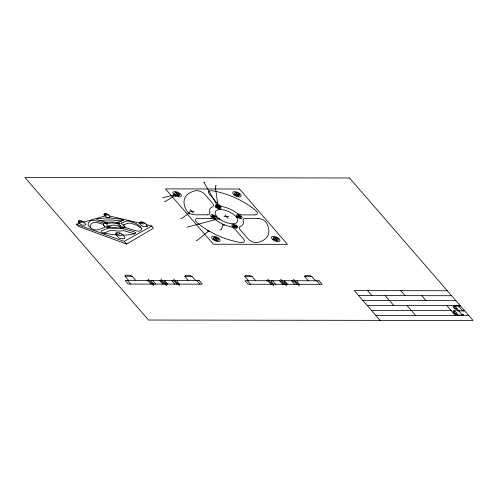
<?xml version="1.0" encoding="UTF-8"?>
<svg xmlns="http://www.w3.org/2000/svg" width="498" height="498" viewBox="0 0 498 498"><rect width="100%" height="100%" fill="white"/><g stroke="black" fill="none" stroke-linecap="round" stroke-linejoin="round"><path stroke-width="0.75" d="M104.225 213.823L104.748 214.159A4.183 1.905 24.2 0 0 106.597 214.19L106.292 213.735A4.202 1.911 24.2 0 0 104.462 213.698L103.939 214.57L105.943 215.08A7.738 3.523 24.2 0 0 107.045 215.086L108.215 214.613L106.634 213.835M107.636 223.11L107.082 223.409A4.961 2.26 24.2 0 1 105.856 223.459L104.941 223.309M123.734 227.748L123.137 228.065A4.912 2.235 24.2 0 1 121.811 228.09L120.796 227.903A1.463 0.666 24.2 0 1 120.13 227.642L119.85 227.213L120.448 226.907A4.955 2.26 24.2 0 1 121.792 226.889L122.819 227.088M104.175 222.799L104.748 222.482A4.936 2.247 24.2 0 1 105.987 222.438L106.908 222.6A0.728 0.33 24.2 0 1 107.786 223.104M140.237 222.046L141.868 222.787A5.117 2.328 24.2 0 0 142.733 222.843L143.642 222.488L142.142 221.946A5.073 2.309 24.2 0 0 141.121 221.871C137.068 222.208 142.129 226.982 144.339 226.602A7.825 3.567 24.2 0 0 145.497 226.702L147.066 226.49M116.022 233.052L116.513 233.718L118.306 234.147A4.787 2.185 24.2 0 0 119.103 234.141C121.307 233.886 118.785 232.373 117.758 232.666A4.793 2.185 24.2 0 0 116.98 232.678L116.134 232.933L115.449 234.097A1.152 0.523 24.2 0 0 115.723 234.421L119.24 235.498A7.819 3.561 24.2 0 0 120.572 235.479C123.604 235.436 121.163 232.815 119.383 233.014M223.372 224.343L224.175 225.227L223.334 224.436L222.208 224.368L223.372 224.343L221.224 229.746L220.035 229.746M78.385 220.956L78.41 222.021L80.881 222.469A8.391 3.822 24.2 0 0 81.865 222.394L83.122 221.604L79.941 220.539A5.055 2.303 24.2 0 0 79.076 220.595L78.423 221.05L79.91 221.454A5.055 2.303 24.2 0 0 80.782 221.392L81.423 221.118L81.186 220.763M128.714 280.517L125.023 276.259L125.527 275.201L129.816 275.207L132.163 276.272L135.854 280.523M151.865 280.548L151.442 281.438L153.745 284.097M177.506 280.586L177.083 281.476L179.38 284.134M188.537 280.604L184.845 276.346L185.349 275.288L189.638 275.294L191.985 276.359L195.677 280.611M248.558 280.691L244.867 276.434L245.371 275.375L249.66 275.382L251.994 276.446M271.709 280.723L271.286 281.619L273.589 284.271M297.343 280.76L296.926 281.656L299.223 284.308M308.38 280.779L304.689 276.521L305.193 275.462L309.482 275.469L311.816 276.533L315.52 280.791M105.153 227.063L105.146 226.621A0.915 0.417 24.2 0 0 104.91 226.366L103.771 225.544A2.546 1.158 24.2 0 1 103.347 225.034L103.528 223.197A0.747 0.342 24.2 0 0 103.31 222.967L94.527 220.384A8.759 3.99 24.2 0 0 93.157 220.309A8.117 3.698 24.2 0 0 91.003 220.682C89.13 221.454 87.2 223.639 88.526 225.687A6.648 3.032 24.2 0 0 90.138 227.505L92.977 229.341L95.317 229.933A8.323 3.791 24.2 0 0 95.728 229.964A9.624 4.382 24.2 0 0 98.685 229.665L105.01 227.219L103.758 225.544M463.414 315.022L463.408 315.035A1.363 0.623 24.2 0 1 463.246 315.097M215.864 204.435L217.091 205.232L217.676 204.753L217.022 205.108M208.849 230.898L207.523 230.705L208.768 230.966L209.347 231.763L208.849 230.898L197.214 240.335L196.025 240.335M457.195 310.677L459.343 310.895M189.19 213.119L189.726 213.916L189.277 213.057L181.882 218.329L180.699 218.323M175.091 195.484L173.734 195.222L174.997 195.546L175.483 196.33L175.091 195.484L165.492 201.304L164.303 201.298M79.661 223.285L76.368 224.237L78.69 226.441L126.604 244.101L153.39 228.265L151.878 226.005L146.238 224.666M76.368 224.237L124.195 241.387L151.878 226.005M106.578 226.671L106.348 227.225L107.699 227.717A4.799 2.185 24.2 0 0 109.442 227.698L110.014 227.325L109.516 226.858A3.878 1.768 24.2 0 0 106.703 226.758M118.038 223.583L118.088 223.565A2.316 1.052 24.2 0 1 119.346 223.596L120.105 223.552L120.006 223.141A1.145 0.523 24.2 0 0 119.501 222.93L118.754 222.762A4.712 2.148 24.2 0 0 117.167 222.755L116.706 223.21L118.032 223.695A4.899 2.235 24.2 0 0 119.389 223.751M122.763 235.131A70.467 32.102 24.2 0 0 129.492 234.751L134.964 233.755L135.711 232.815A1.276 0.579 24.2 0 0 135.45 232.491L133.595 231.576L122.271 228.476A9.537 4.345 24.2 0 0 120.124 228.445L119.906 228.47A28.037 12.774 24.2 0 1 111.347 228.258A9.145 4.165 24.2 0 0 107.493 228.426L101.436 230.792L100.994 231.813A1.226 0.56 24.2 0 0 101.299 232.13L103.939 233.101L109.635 230.767A8.659 3.947 24.2 0 1 113.432 230.593A26.525 12.083 24.2 0 0 121.892 230.811L122.11 230.786A9.014 4.109 24.2 0 1 124.232 230.817L134.809 233.799M123.485 225.052L127.563 223.365A7.37 3.362 24.2 0 1 129.86 223.148A8.634 3.934 24.2 0 1 131.329 223.322L136.975 225.395L141.251 228.109M457.282 310.634L457.295 310.628A2.117 0.965 24.2 0 1 457.425 310.609L457.481 310.603A4.887 2.229 24.2 0 0 457.625 310.578A3.953 1.799 24.2 0 0 457.874 310.571L458.042 310.559A3.953 1.799 24.2 0 1 458.291 310.547A1.83 0.834 24.2 0 0 458.415 310.522L458.702 310.447A5.285 2.409 24.2 0 1 459.2 310.509M83.664 222.127L105.115 215.927M219.114 218.647L217.701 218.224L218.983 218.678L219.226 219.425L219.114 218.647L186.999 227.188M109.541 227.673L109.199 227.518A2.285 1.04 24.2 0 0 107.842 227.48A0.685 0.311 24.2 0 0 107.68 227.711M218.024 206.197L218.946 205.954L218.006 206.091L216.947 205.35L218.024 206.197L215.223 185.791L216.412 185.791M175.352 194.712L175.582 195.453L175.483 194.681L162.653 197.756M99.905 220.651L106.012 220.048A68.805 31.343 24.2 0 1 113.102 220.104L121.811 221.037M456.255 306.077L454.338 306.146A3.268 1.488 24.2 0 0 453.168 306.569L453.099 306.743A2.546 1.158 24.2 0 0 453.392 307.596A2.895 1.32 24.2 0 0 453.547 307.764L453.796 308.001A2.042 0.928 24.2 0 0 454.63 308.536L455.16 308.76A4.084 1.861 24.2 0 0 457.058 309.071L458.571 310.385L457.955 310.366A1.874 0.853 24.2 0 0 457.724 310.341C455.222 309.196 450.833 311.194 454.363 313.435A3.698 1.681 24.2 0 0 455.602 314.226L456.417 314.599A5.03 2.291 24.2 0 0 459.43 315.159L461.777 315.116A28.915 13.172 24.2 0 1 462.343 315.116L462.91 315.128A1.843 0.84 24.2 0 0 463.258 315.103M459.268 306.5L458.975 306.799L461.086 309.19A2.577 1.177 24.2 0 1 461.179 309.308L461.248 309.401A6.051 2.758 24.2 0 0 461.534 309.756L462.256 310.484A1.332 0.61 24.2 0 0 462.611 310.515L464.148 310.908L463.8 311.007A7.688 3.505 24.2 0 1 463.146 310.97L462.611 310.92A4.301 1.961 24.2 0 0 462.399 310.901L459.193 310.901M459.785 306.5L459.947 306.22L459.2 306.083A6.356 2.895 24.2 0 0 458.608 306.114L457.114 306.114A6.356 2.895 24.2 0 0 456.467 306.077L456.392 306.077M205.033 182.237L203.85 182.231L217.091 205.232M174.779 194.232L179.529 194.239M234.608 194.32L239.351 194.326M215.765 207.044L220.514 207.05M189.427 211.252L194.17 211.258M211.245 216.599L215.995 216.605M224.069 216.618L228.812 216.624M236.886 216.636L241.636 216.642M232.367 226.192L237.116 226.198M213.53 238.916L218.273 238.922M273.352 239.003L278.096 239.009M125.035 276.259L132.151 276.272M191.973 276.359L184.851 276.34M244.867 276.434L252.007 276.446L255.698 280.704M304.689 276.521L311.829 276.533M447.291 290.745L354.321 290.614L380.123 320.376M358.622 295.569L451.593 295.706M362.924 300.531L455.894 300.668M367.219 305.492L460.196 305.629M459.312 306.5L459.754 306.5M371.52 310.453L451.213 310.571M461.963 314.742L458.733 310.87A2.639 1.201 24.2 0 1 459.193 310.901M462.038 314.742L462.43 314.742A3.567 1.625 24.2 0 1 462.847 314.711M375.822 315.415L468.799 315.551M189.277 213.057L187.983 212.92M459.2 310.515L459.803 310.802M103.939 233.101L111.838 234.471A65.051 29.637 24.2 0 0 116.134 234.9M109.317 215.902L139.807 223.141M462.922 314.717L463.42 315.004M103.154 224.324L96.475 222.444A8.292 3.779 24.2 0 0 95.118 222.376A7.707 3.511 24.2 0 0 93.002 222.762C91.034 223.596 89.354 226.048 90.841 228.047M175.483 194.681L174.082 194.326M292.37 280.754L294.343 281.65L296.64 284.302M266.729 280.716L268.702 281.613L271.005 284.265M172.526 280.579L174.499 281.476L176.796 284.128M146.891 280.542L148.858 281.438L151.162 284.09M143.368 222.282L145.329 223.397L143.511 223.888A8.41 3.835 24.2 0 1 142.341 223.795L139.658 222.923M107.126 223.39L106.939 223.316A2.272 1.033 24.2 0 0 105.669 223.285A0.778 0.355 24.2 0 0 105.501 223.421M123.211 228.053L122.801 227.854A2.328 1.058 24.2 0 0 121.4 227.816L121.275 228.016M78.279 221.94L81.037 224.61A0.828 0.373 24.2 0 0 81.635 224.934L83.701 225.227A7.806 3.554 24.2 0 0 84.666 225.146L85.861 224.324L83.116 221.579M115.679 234.396L118.493 237.521A1.313 0.598 24.2 0 0 118.823 237.807L119.582 238.206A2.901 1.32 24.2 0 0 119.906 238.33L122.141 238.779A7.277 3.312 24.2 0 0 123.454 238.76C126.853 238.654 123.33 235.019 122.066 234.315M124.195 241.387L126.604 244.101M103.933 214.563L106.553 217.221A2.148 0.977 24.2 0 0 106.827 217.302L108.016 217.483A7.196 3.281 24.2 0 0 109.106 217.489L109.877 217.358A2.789 1.27 24.2 0 0 110.083 217.277L108.203 214.588M457.008 308.579L456.442 307.926A3.106 1.413 24.2 0 0 456.193 307.583L456.156 307.54A4.146 1.892 24.2 0 1 455.838 307.123A3.648 1.662 24.2 0 1 455.658 306.886L455.62 306.836M446.911 305.61L455.514 315.527M421.713 295.663L426.008 300.624M400.803 290.676L405.104 295.638M407.065 305.548L415.668 315.471M385.184 295.613L393.787 305.529M367.599 290.633L371.9 295.588M316.684 280.791L319.76 284.339M235.442 192.552L238.517 196.094M274.186 237.235L277.262 240.777M237.72 214.868L240.795 218.41M293.465 279.154L299.317 285.902M291.535 280.754L294.611 284.302M287.601 284.29L284.526 280.741L284.103 281.638L286.406 284.29M216.599 205.269L219.674 208.818M224.903 214.85L227.978 218.392M233.207 224.424L236.282 227.966M280.648 279.135L286.499 285.883M283.823 284.283L281.519 281.631L279.552 280.735L282.627 284.283M272.543 280.729L275.618 284.271M212.086 214.831L215.161 218.373M267.831 279.117L273.682 285.864M175.62 192.465L178.695 196.007M190.261 209.484L193.336 213.032M214.364 237.148L217.439 240.69M247.394 280.691L250.469 284.234M196.847 280.617L199.922 284.159M173.621 278.98L179.473 285.728M171.692 280.579L174.767 284.128M167.758 284.115L164.682 280.567L164.265 281.457L166.562 284.115M160.804 278.961L166.656 285.709M163.979 284.109L161.682 281.457L159.709 280.561L162.784 284.109M152.699 280.548L155.774 284.097M147.987 278.942L153.838 285.69M127.55 280.511L130.625 284.059M123.921 225.519L124.127 226.995A0.952 0.436 24.2 0 0 124.357 227.269L135.182 230.605A9.032 4.115 24.2 0 0 138.768 231.078A8.846 4.034 24.2 0 0 139.533 231.028C141.32 231.147 141.855 228.825 141.015 227.555A6.648 3.032 24.2 0 0 139.44 225.719L135.798 223.44L129.723 221.23A9.12 4.152 24.2 0 0 128.247 221.062A7.769 3.542 24.2 0 0 125.913 221.274L121.506 222.986L121.195 223.521A0.772 0.349 24.2 0 0 121.388 223.758L123.442 225.009L125.658 227.642A2.807 1.276 24.2 0 1 125.882 227.978M455.558 306.743L454.979 306.531A1.164 0.529 24.2 0 0 454.581 306.693L454.518 306.949A2.316 1.052 24.2 0 0 455.701 308.411A1.295 0.591 24.2 0 0 456.734 308.692L456.784 308.698A1.469 0.666 24.2 0 0 457.089 308.667M145.335 223.365L147.215 226.067M122.838 227.125A0.89 0.405 24.2 0 1 123.915 227.754M104.922 223.278A0.735 0.336 24.2 0 1 104.02 222.78M108.713 226.316A7.221 3.287 24.2 0 1 109.734 225.662L112.648 225.164A18.358 8.36 24.2 0 1 114.621 225.177L119.01 225.88A6.231 2.839 24.2 0 1 120.348 226.335M147.271 226.08A1.158 0.529 24.2 0 1 147.035 226.466M454.07 311.175L454.114 311.455A5.49 2.502 24.2 0 0 454.923 312.744A5.117 2.334 24.2 0 0 456.236 313.896A4.14 1.886 24.2 0 0 456.585 314.126L457.432 314.543A1.052 0.479 24.2 0 0 457.867 314.63L456.299 312.514A8.335 3.797 24.2 0 1 455.907 312.016A9.026 4.115 24.2 0 1 455.676 311.736L455.44 311.431A8.055 3.673 24.2 0 0 455.228 311.175L454.568 310.796A1.32 0.604 24.2 0 0 454.145 310.964L454.07 311.175M120.56 225.725L119.551 226.845L116.432 227.405A19.403 8.84 24.2 0 1 114.247 227.393C110.214 228.053 101.785 223.49 110.768 223.004A19.422 8.846 24.2 0 1 112.766 223.017C115.374 223.39 118.922 223.347 120.56 225.725M123.479 220.197L117.509 222.407A9.562 4.357 24.2 0 1 115.822 222.376L115.355 222.32A28.324 12.904 24.2 0 0 107.823 222.152A9.487 4.32 24.2 0 1 105.993 222.17L97.334 219.911L96.581 219.294L97.266 218.809A6.972 3.175 24.2 0 1 97.739 218.703L104.294 218.068A72.963 33.235 24.2 0 1 110.369 218.074L121.219 219.188L123.479 220.197M349.496 177.967L24.9 177.493L148.504 320.033L473.1 320.507L349.496 177.967M239.488 189.016L165.423 188.904L213.393 244.225L287.458 244.337L239.488 189.016M207.299 214.825L194.874 214.806A6.076 2.77 24.2 0 1 186.47 210.43A45.567 20.76 24.2 0 1 195.782 190.728A6.076 2.77 24.2 0 1 204.616 194.189L212.665 203.464A6.076 2.77 24.2 0 1 212.546 206.751A18.227 8.304 24.2 0 0 209.776 212.609A6.076 2.77 24.2 0 1 207.299 214.825M254.932 214.893L242.507 214.875A6.076 2.77 24.2 0 1 236.183 212.652A18.227 8.304 24.2 0 0 223.229 206.763A6.076 2.77 24.2 0 1 217.414 203.477L209.365 194.195A6.076 2.77 24.2 0 1 212.216 190.753A45.567 20.76 24.2 0 1 255.767 210.536A6.076 2.77 24.2 0 1 254.932 214.893M210.374 218.367L197.949 218.348A6.076 2.77 24.2 0 0 197.115 222.706A45.567 20.76 24.2 0 0 240.665 242.489A6.076 2.77 24.2 0 0 243.516 239.046L235.467 229.765A6.076 2.77 24.2 0 0 229.653 226.478A18.227 8.304 24.2 0 1 216.692 220.589A6.076 2.77 24.2 0 0 210.374 218.367M258.008 218.435L245.582 218.417A6.076 2.77 24.2 0 0 243.105 220.626A18.227 8.304 24.2 0 1 240.335 226.49A6.076 2.77 24.2 0 0 240.217 229.771L248.259 239.052A6.076 2.77 24.2 0 0 257.099 242.514A45.567 20.76 24.2 0 0 266.411 222.811A6.076 2.77 24.2 0 0 258.008 218.435M199.231 280.617L125.16 280.511L128.235 284.059L202.306 284.165L199.231 280.617M319.075 280.791L245.004 280.685L248.079 284.234L322.15 284.339L319.075 280.791M274.012 239.42A2.745 1.251 24.2 0 0 278.226 240.142A2.745 1.251 24.2 0 0 274.94 237.459A2.745 1.251 24.2 0 0 274.012 239.42M216.151 207.523A3.181 1.45 24.2 0 0 221.037 208.363A3.181 1.45 24.2 0 0 217.228 205.251A3.181 1.45 24.2 0 0 216.151 207.523M211.638 217.078A3.181 1.45 24.2 0 0 216.518 217.919A3.181 1.45 24.2 0 0 212.708 214.806A3.181 1.45 24.2 0 0 211.638 217.078M232.759 226.671A3.181 1.45 24.2 0 0 237.639 227.511A3.181 1.45 24.2 0 0 233.83 224.399A3.181 1.45 24.2 0 0 232.759 226.671M218.859 218.441A12.151 5.534 24.2 0 0 237.502 221.647A12.151 5.534 24.2 0 0 222.955 209.776A12.151 5.534 24.2 0 0 218.859 218.441M237.272 217.116A3.181 1.45 24.2 0 0 242.159 217.956A3.181 1.45 24.2 0 0 238.349 214.843A3.181 1.45 24.2 0 0 237.272 217.116M272.873 239.694A4.569 2.079 24.2 0 0 279.882 240.895A4.569 2.079 24.2 0 0 274.417 236.432A4.569 2.079 24.2 0 0 272.873 239.694M214.19 239.333A2.745 1.251 24.2 0 0 218.404 240.055A2.745 1.251 24.2 0 0 215.111 237.372A2.745 1.251 24.2 0 0 214.19 239.333M213.051 239.606A4.569 2.079 24.2 0 0 220.06 240.808A4.569 2.079 24.2 0 0 214.594 236.345A4.569 2.079 24.2 0 0 213.051 239.606M235.268 194.737A2.745 1.251 24.2 0 0 239.482 195.459A2.745 1.251 24.2 0 0 236.189 192.776A2.745 1.251 24.2 0 0 235.268 194.737M234.128 195.011A4.569 2.079 24.2 0 0 241.138 196.212A4.569 2.079 24.2 0 0 235.672 191.749A4.569 2.079 24.2 0 0 234.128 195.011M175.445 194.65A2.745 1.251 24.2 0 0 179.654 195.372A2.745 1.251 24.2 0 0 176.367 192.689A2.745 1.251 24.2 0 0 175.445 194.65M174.306 194.923A4.569 2.079 24.2 0 0 181.316 196.125A4.569 2.079 24.2 0 0 175.844 191.662A4.569 2.079 24.2 0 0 174.306 194.923M212.59 216.848A1.65 0.753 24.2 0 0 215.124 217.284A1.65 0.753 24.2 0 0 213.144 215.671A1.65 0.753 24.2 0 0 212.59 216.848M238.231 216.885A1.65 0.753 24.2 0 0 240.764 217.321A1.65 0.753 24.2 0 0 238.785 215.709A1.65 0.753 24.2 0 0 238.231 216.885M217.109 207.293A1.65 0.753 24.2 0 0 219.643 207.728A1.65 0.753 24.2 0 0 217.663 206.116A1.65 0.753 24.2 0 0 217.109 207.293M233.711 226.441A1.65 0.753 24.2 0 0 236.245 226.876A1.65 0.753 24.2 0 0 234.272 225.264A1.65 0.753 24.2 0 0 233.711 226.441"/></g></svg>
